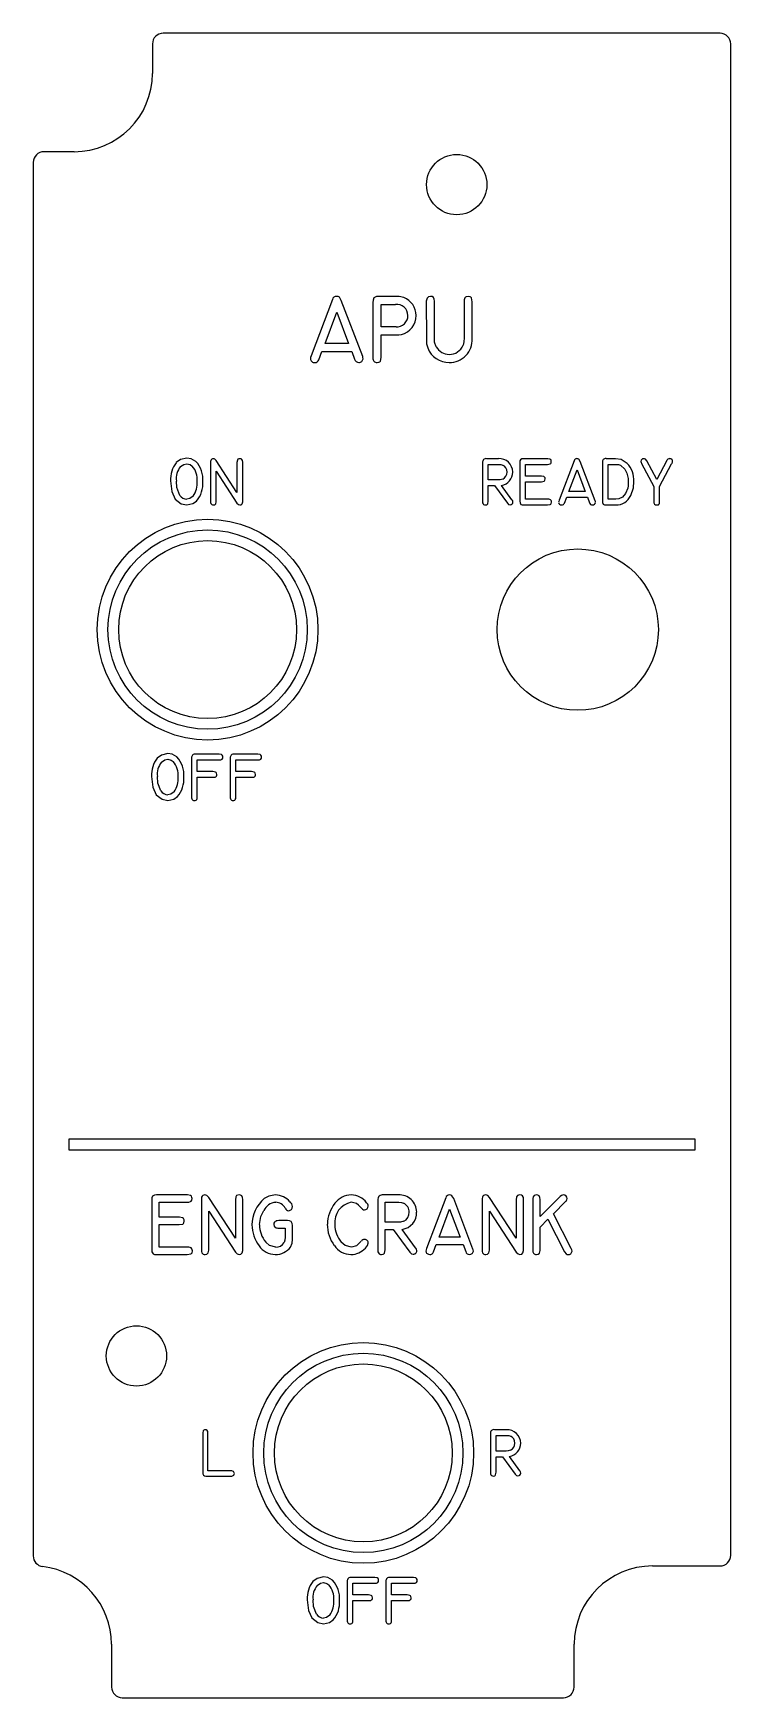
# Model space of a CAD drawing. Extents: x -1.99 to -0.03, y 0.5 to 5.17.
import ezdxf

# ---------------------------------------------------------------- set-up
doc = ezdxf.new("R2010")
doc.units = 0
doc.layers.get('0').update_dxf_attribs({"linetype": 'CONTINUOUS'})

msp = doc.modelspace()

# ---------------------------------------------------------------- linework, layer by layer
at = {"color": 7, "linetype": 'CONTINUOUS'}
for p, q in [((-1.655, 5.145), (-1.655, 5.0625)), ((-0.06, 5.175), (-1.625, 5.175)), ((-0.03, 0.9), (-0.03, 5.145)), ((-1.875, 4.8425), (-1.96, 4.8425)), ((-1.99, 4.8125), (-1.99, 0.8982)), ((-1.1492, 4.4272), (-1.2089, 4.2691)), ((-1.0643, 4.2671), (-1.1246, 4.4246)), ((-1.0355, 4.4191), (-1.0354, 4.263)), ((-0.9714, 4.436), (-1.0169, 4.436)), ((-1.0125, 4.3507), (-1.0125, 4.4131)), ((-1.0125, 4.4131), (-0.9723, 4.4131)), ((-0.8855, 4.4227), (-0.8854, 4.3184)), ((-0.8625, 4.3189), (-0.8625, 4.4222)), ((-0.7795, 4.4208), (-0.7794, 4.3198)), ((-0.7565, 4.3172), (-0.7565, 4.4208)), ((-1.1701, 4.3041), (-1.1372, 4.3914)), ((-1.1372, 4.3914), (-1.1042, 4.3041)), ((-0.9706, 4.3507), (-1.0125, 4.3507)), ((-1.1042, 4.3041), (-1.1701, 4.3041)), ((-1.0125, 4.2647), (-1.0125, 4.3277)), ((-1.0125, 4.3277), (-0.9728, 4.3277)), ((-1.1877, 4.258), (-1.1788, 4.2812)), ((-1.1788, 4.2812), (-1.095, 4.2812)), ((-1.095, 4.2812), (-1.0869, 4.2594)), ((-1.5587, 3.982), (-1.5587, 3.982)), ((-1.4175, 3.8854), (-1.4759, 3.9747)), ((-0.6825, 3.9802), (-0.7156, 3.9802)), ((-0.5442, 3.9802), (-0.6118, 3.9802)), ((-0.4703, 3.974), (-0.5122, 3.8633)), ((-0.3534, 3.9802), (-0.3802, 3.9802)), ((-0.2379, 3.9214), (-0.2658, 3.9739)), ((-0.2097, 3.9747), (-0.2379, 3.9214)), ((-1.5587, 3.9659), (-1.5587, 3.966)), ((-1.4918, 3.9701), (-1.4917, 3.8606)), ((-1.4757, 3.8594), (-1.4757, 3.9451)), ((-1.4757, 3.9451), (-1.4175, 3.8553)), ((-1.4175, 3.9698), (-1.4175, 3.8854)), ((-1.4015, 3.8592), (-1.4015, 3.9705)), ((-0.7274, 3.9689), (-0.7274, 3.8614)), ((-0.7113, 3.9642), (-0.6819, 3.9642)), ((-0.7113, 3.9205), (-0.7113, 3.9642)), ((-0.6224, 3.9698), (-0.6224, 3.8608)), ((-0.6063, 3.9313), (-0.6063, 3.9642)), ((-0.6063, 3.9642), (-0.545, 3.9642)), ((-0.5614, 3.9313), (-0.6063, 3.9313)), ((-0.485, 3.8879), (-0.4619, 3.949)), ((-0.4619, 3.949), (-0.4388, 3.8879)), ((-0.4109, 3.862), (-0.4531, 3.9723)), ((-0.3907, 3.9701), (-0.3907, 3.8619)), ((-0.3746, 3.9642), (-0.3528, 3.9642)), ((-0.3746, 3.8662), (-0.3746, 3.9642)), ((-0.2811, 3.9675), (-0.2807, 3.9668)), ((-0.2807, 3.9668), (-0.2459, 3.9016)), ((-0.2298, 3.9016), (-0.196, 3.966)), ((-0.196, 3.966), (-0.1956, 3.9666)), ((-0.6833, 3.9205), (-0.7113, 3.9205)), ((-0.7113, 3.8607), (-0.7113, 3.9044)), ((-0.7113, 3.9044), (-0.694, 3.9044)), ((-0.694, 3.9044), (-0.6577, 3.8552)), ((-0.6449, 3.8647), (-0.6741, 3.905)), ((-0.6063, 3.8662), (-0.6063, 3.9153)), ((-0.6063, 3.9153), (-0.5622, 3.9153)), ((-0.4388, 3.8879), (-0.485, 3.8879)), ((-0.2459, 3.9016), (-0.2459, 3.8592)), ((-0.2298, 3.8598), (-0.2298, 3.9016)), ((-0.6122, 3.8501), (-0.545, 3.8501)), ((-0.544, 3.8662), (-0.6063, 3.8662)), ((-0.4973, 3.8556), (-0.491, 3.8718)), ((-0.491, 3.8718), (-0.4324, 3.8718)), ((-0.4324, 3.8718), (-0.4267, 3.8566)), ((-0.3807, 3.8501), (-0.353, 3.8501)), ((-0.3531, 3.8662), (-0.3746, 3.8662)), ((-1.6122, 3.152), (-1.6121, 3.152)), ((-1.6122, 3.1359), (-1.6121, 3.136)), ((-1.5452, 3.1393), (-1.5451, 3.0307)), ((-1.4673, 3.1502), (-1.5337, 3.1502)), ((-1.5291, 3.1013), (-1.5291, 3.1342)), ((-1.5291, 3.1342), (-1.4673, 3.1342)), ((-1.4366, 3.1393), (-1.4365, 3.0307)), ((-1.3587, 3.1502), (-1.4251, 3.1502)), ((-1.4205, 3.1013), (-1.4205, 3.1342)), ((-1.4205, 3.1342), (-1.3587, 3.1342)), ((-1.4851, 3.1013), (-1.5291, 3.1013)), ((-1.3765, 3.1013), (-1.4205, 3.1013)), ((-1.5291, 3.0306), (-1.5291, 3.0853)), ((-1.5291, 3.0853), (-1.4857, 3.0853)), ((-1.4205, 3.0306), (-1.4205, 3.0853)), ((-1.4205, 3.0853), (-1.3771, 3.0853)), ((-0.13, 2.0689), (-1.89, 2.0689)), ((-1.89, 2.0689), (-1.89, 2.0389)), ((-0.13, 2.0389), (-0.13, 2.0689)), ((-1.89, 2.0389), (-0.13, 2.0389)), ((-1.6571, 1.8987), (-1.657, 1.7586)), ((-1.5564, 1.9121), (-1.6433, 1.9122)), ((-1.6364, 1.8493), (-1.6364, 1.8915)), ((-1.6364, 1.8915), (-1.5574, 1.8915)), ((-1.5174, 1.8992), (-1.5174, 1.7584)), ((-1.4219, 1.7903), (-1.497, 1.905)), ((-1.422, 1.8987), (-1.4219, 1.7903)), ((-1.4013, 1.7565), (-1.4013, 1.8997)), ((-1.096, 1.9121), (-1.0959, 1.9122)), ((-1.0217, 1.8976), (-1.0216, 1.7594)), ((-0.9639, 1.9121), (-1.0064, 1.9122)), ((-1.001, 1.8915), (-0.9631, 1.8915)), ((-1.001, 1.8353), (-1.001, 1.8915)), ((-0.8307, 1.9042), (-0.8845, 1.7619)), ((-0.8496, 1.7935), (-0.8199, 1.872)), ((-0.8199, 1.872), (-0.7903, 1.7935)), ((-0.7543, 1.7601), (-0.8086, 1.9019)), ((-0.7284, 1.8992), (-0.7284, 1.7584)), ((-0.6329, 1.7903), (-0.708, 1.905)), ((-0.633, 1.8987), (-0.6329, 1.7903)), ((-0.6123, 1.7565), (-0.6123, 1.8997)), ((-0.5864, 1.8984), (-0.5864, 1.7566)), ((-0.5097, 1.908), (-0.5657, 1.8513)), ((-0.5657, 1.8513), (-0.5657, 1.8994)), ((-0.5283, 1.8594), (-0.4943, 1.8936)), ((-1.5786, 1.8493), (-1.6364, 1.8493)), ((-1.6364, 1.7655), (-1.6364, 1.8287)), ((-1.6364, 1.8287), (-1.5796, 1.8287)), ((-1.4967, 1.7568), (-1.4967, 1.867)), ((-1.4967, 1.867), (-1.4219, 1.7515)), ((-1.2752, 1.84), (-1.2995, 1.84)), ((-1.2617, 1.7866), (-1.2616, 1.826)), ((-0.9649, 1.8353), (-1.001, 1.8353)), ((-0.7077, 1.7568), (-0.7077, 1.867)), ((-0.7077, 1.867), (-0.6329, 1.7515)), ((-0.5657, 1.8212), (-0.5436, 1.8437)), ((-0.5436, 1.8437), (-0.4974, 1.7525)), ((-0.4783, 1.7616), (-0.5283, 1.8594)), ((-1.3006, 1.8193), (-1.2823, 1.8193)), ((-1.2823, 1.8193), (-1.2823, 1.7932)), ((-1.001, 1.7584), (-1.001, 1.8147)), ((-1.001, 1.8147), (-0.9787, 1.8147)), ((-0.9787, 1.8147), (-0.932, 1.7515)), ((-0.9155, 1.7636), (-0.9531, 1.8154)), ((-0.7903, 1.7935), (-0.8496, 1.7935)), ((-0.5657, 1.7563), (-0.5657, 1.8212)), ((-1.6439, 1.7449), (-1.5574, 1.7449)), ((-1.5562, 1.7655), (-1.6364, 1.7655)), ((-0.8654, 1.752), (-0.8574, 1.7728)), ((-0.8574, 1.7728), (-0.782, 1.7728)), ((-0.782, 1.7728), (-0.7747, 1.7532)), ((-1.5138, 1.2439), (-1.5138, 1.1322)), ((-1.4995, 1.1368), (-1.4995, 1.2439)), ((-0.7052, 1.2414), (-0.7051, 1.1339)), ((-0.6603, 1.2527), (-0.6933, 1.2527)), ((-0.6891, 1.2366), (-0.6596, 1.2366)), ((-0.6891, 1.1929), (-0.6891, 1.2366)), ((-0.661, 1.1929), (-0.6891, 1.1929)), ((-0.6891, 1.1331), (-0.6891, 1.1769)), ((-0.6891, 1.1769), (-0.6718, 1.1769)), ((-0.6718, 1.1769), (-0.6354, 1.1277)), ((-0.6226, 1.1372), (-0.6519, 1.1775)), ((-1.5048, 1.1226), (-1.4356, 1.1226)), ((-1.4342, 1.1368), (-1.4995, 1.1368)), ((-0.25, 0.87), (-0.06, 0.87)), ((-1.1747, 0.8395), (-1.1746, 0.8395)), ((-1.1747, 0.8234), (-1.1746, 0.8235)), ((-1.1077, 0.8268), (-1.1076, 0.7182)), ((-1.0298, 0.8377), (-1.0962, 0.8377)), ((-1.0916, 0.7888), (-1.0916, 0.8217)), ((-1.0916, 0.8217), (-1.0298, 0.8217)), ((-0.9991, 0.8268), (-0.999, 0.7182)), ((-0.9212, 0.8377), (-0.9876, 0.8377)), ((-0.983, 0.7888), (-0.983, 0.8217)), ((-0.983, 0.8217), (-0.9212, 0.8217)), ((-1.0476, 0.7888), (-1.0916, 0.7888)), ((-1.0916, 0.7181), (-1.0916, 0.7728)), ((-1.0916, 0.7728), (-1.0482, 0.7728)), ((-0.939, 0.7888), (-0.983, 0.7888)), ((-0.983, 0.7181), (-0.983, 0.7728)), ((-0.983, 0.7728), (-0.9396, 0.7728)), ((-1.77, 0.65), (-1.77, 0.53)), ((-0.47, 0.53), (-0.47, 0.65)), ((-1.74, 0.5), (-0.5, 0.5))]:
    msp.add_line(p, q, dxfattribs=at)
at = {"color": 7, "linetype": 'CONTINUOUS', "flags": 128}
for points in [[(-1.1246, 4.4246), (-1.1299, 4.4337), (-1.1336, 4.4356), (-1.1378, 4.436)], [(-1.0169, 4.436), (-1.0253, 4.4355), (-1.0326, 4.4318), (-1.0351, 4.4257), (-1.0355, 4.4191)], [(-0.9488, 4.4327), (-0.9613, 4.4356), (-0.9714, 4.436)], [(-0.8738, 4.436), (-0.8794, 4.435), (-0.8835, 4.4313), (-0.8855, 4.4227)], [(-0.8625, 4.4222), (-0.863, 4.4279), (-0.8656, 4.4331), (-0.8694, 4.4355), (-0.8738, 4.436)], [(-0.7678, 4.436), (-0.7732, 4.4351), (-0.7756, 4.4336), (-0.7774, 4.4315), (-0.7791, 4.4263), (-0.7795, 4.4208)], [(-0.7565, 4.4208), (-0.7584, 4.4315), (-0.7601, 4.4337), (-0.7624, 4.4351), (-0.7678, 4.436)], [(-0.9728, 4.3277), (-0.963, 4.328), (-0.9553, 4.3291)], [(-0.8854, 4.3184), (-0.8846, 4.3029), (-0.8813, 4.2911)], [(-0.8574, 4.2945), (-0.862, 4.3078), (-0.8625, 4.3189)], [(-0.7794, 4.3198), (-0.7799, 4.308), (-0.7822, 4.299)], [(-1.2089, 4.2691), (-1.2106, 4.2645), (-1.2112, 4.2608)], [(-1.0632, 4.2608), (-1.0636, 4.2644), (-1.0643, 4.2671)], [(-1.0238, 4.2502), (-1.0186, 4.2509), (-1.0162, 4.2522), (-1.0145, 4.2543), (-1.0125, 4.2647)], [(-1.5587, 3.982), (-1.5766, 3.9775), (-1.5885, 3.969)], [(-1.5329, 3.9724), (-1.5466, 3.9799), (-1.5587, 3.982)], [(-1.4914, 3.9754), (-1.4917, 3.9725), (-1.4918, 3.9701)], [(-1.4759, 3.9747), (-1.4798, 3.979), (-1.4819, 3.9799), (-1.4842, 3.9802)], [(-1.4094, 3.9802), (-1.4123, 3.9799), (-1.4148, 3.9787), (-1.4165, 3.9764), (-1.4175, 3.9698)], [(-1.4015, 3.9705), (-1.4018, 3.9746), (-1.4036, 3.9782), (-1.4062, 3.9799), (-1.4094, 3.9802)], [(-0.6118, 3.9802), (-0.6167, 3.9798), (-0.6209, 3.9773), (-0.6222, 3.9737), (-0.6224, 3.9698)], [(-0.5342, 3.9723), (-0.5345, 3.975), (-0.5357, 3.9774), (-0.5379, 3.9791), (-0.5442, 3.9802)], [(-0.4531, 3.9723), (-0.4569, 3.9786), (-0.4594, 3.9799), (-0.4623, 3.9802)], [(-0.3207, 3.967), (-0.3377, 3.9778), (-0.3534, 3.9802)], [(-0.2658, 3.9739), (-0.2698, 3.9788), (-0.272, 3.9799), (-0.2744, 3.9802)], [(-1.5764, 3.958), (-1.5672, 3.9641), (-1.5587, 3.9659)], [(-1.5587, 3.966), (-1.5494, 3.9636), (-1.5431, 3.9594)], [(-0.6819, 3.9642), (-0.6759, 3.9638), (-0.6714, 3.9623)], [(-0.5514, 3.9232), (-0.5517, 3.926), (-0.5529, 3.9284), (-0.555, 3.9302), (-0.5614, 3.9313)], [(-0.545, 3.9642), (-0.5411, 3.9644), (-0.5375, 3.9657), (-0.5359, 3.9669), (-0.5349, 3.9685), (-0.5342, 3.9723)], [(-0.3528, 3.9642), (-0.3455, 3.9637), (-0.3401, 3.9618)], [(-0.3401, 3.9618), (-0.3278, 3.9509), (-0.3215, 3.9396)], [(-0.3215, 3.9396), (-0.3184, 3.9244), (-0.3183, 3.9121)], [(-0.2828, 3.9725), (-0.2821, 3.9696), (-0.2811, 3.9675)], [(-0.1956, 3.9666), (-0.195, 3.9675), (-0.1946, 3.9683)], [(-0.1946, 3.9683), (-0.1936, 3.9707), (-0.1933, 3.9727)], [(-1.604, 3.9178), (-1.6008, 3.8879), (-1.5913, 3.8664)], [(-1.5785, 3.8772), (-1.5867, 3.899), (-1.5879, 3.9174)], [(-0.6708, 3.9227), (-0.6777, 3.9207), (-0.6833, 3.9205)], [(-0.5622, 3.9153), (-0.5547, 3.9167), (-0.5531, 3.9178), (-0.552, 3.9194), (-0.5514, 3.9232)], [(-0.3195, 3.8978), (-0.3258, 3.8823), (-0.3342, 3.8723)], [(-0.3183, 3.9121), (-0.3184, 3.904), (-0.3195, 3.8978)], [(-0.3109, 3.877), (-0.3034, 3.8982), (-0.3023, 3.9158)], [(-1.5913, 3.8664), (-1.5745, 3.8538), (-1.5584, 3.8501)], [(-1.5407, 3.8748), (-1.55, 3.8682), (-1.5587, 3.8662)], [(-1.5584, 3.8501), (-1.542, 3.8539), (-1.5309, 3.8613)], [(-1.4917, 3.8606), (-1.4917, 3.8569), (-1.491, 3.8541)], [(-1.4838, 3.8501), (-1.48, 3.8509), (-1.4771, 3.8535), (-1.4757, 3.8594)], [(-1.4175, 3.8553), (-1.4135, 3.8512), (-1.4092, 3.8501)], [(-1.4092, 3.8501), (-1.4055, 3.8509), (-1.4028, 3.8534), (-1.4015, 3.8592)], [(-0.7274, 3.8614), (-0.7274, 3.8584), (-0.7272, 3.856)], [(-0.7193, 3.8501), (-0.7156, 3.8507), (-0.714, 3.8518), (-0.7128, 3.8533), (-0.7113, 3.8607)], [(-0.6577, 3.8552), (-0.6541, 3.8516), (-0.6502, 3.8508)], [(-0.6441, 3.8637), (-0.6446, 3.8643), (-0.6449, 3.8647)], [(-0.642, 3.8585), (-0.6427, 3.8616), (-0.6441, 3.8637)], [(-0.6224, 3.8608), (-0.6221, 3.8558), (-0.6197, 3.8517), (-0.6161, 3.8503), (-0.6122, 3.8501)], [(-0.545, 3.8501), (-0.5371, 3.8514), (-0.5354, 3.8525), (-0.5342, 3.8541), (-0.5334, 3.858)], [(-0.5387, 3.8656), (-0.5416, 3.8661), (-0.544, 3.8662)], [(-0.5122, 3.8633), (-0.5133, 3.8602), (-0.5137, 3.8576)], [(-0.4101, 3.8576), (-0.4104, 3.8601), (-0.4109, 3.862)], [(-0.3907, 3.8619), (-0.3905, 3.8567), (-0.3884, 3.8521), (-0.3847, 3.8504), (-0.3807, 3.8501)], [(-0.3342, 3.8723), (-0.3442, 3.867), (-0.3531, 3.8662)], [(-0.2378, 3.8501), (-0.2332, 3.851), (-0.2317, 3.8521), (-0.2306, 3.8535)], [(-0.2306, 3.8535), (-0.2299, 3.857), (-0.2298, 3.8598)], [(-1.6121, 3.152), (-1.63, 3.1475), (-1.6419, 3.139)], [(-1.6298, 3.128), (-1.6206, 3.1341), (-1.6122, 3.1359)], [(-1.5863, 3.1424), (-1.6, 3.1499), (-1.6122, 3.152)], [(-1.6121, 3.136), (-1.6028, 3.1336), (-1.5965, 3.1294)], [(-1.457, 3.1422), (-1.4574, 3.1449), (-1.4587, 3.1473), (-1.4609, 3.1489), (-1.4673, 3.1502)], [(-1.4673, 3.1342), (-1.4631, 3.1346), (-1.4594, 3.1363), (-1.4575, 3.1389), (-1.457, 3.1422)], [(-1.3483, 3.1422), (-1.3488, 3.1449), (-1.3501, 3.1473), (-1.3523, 3.1489), (-1.3587, 3.1502)], [(-1.3587, 3.1342), (-1.3545, 3.1346), (-1.3508, 3.1363), (-1.3489, 3.1389), (-1.3483, 3.1422)], [(-1.6574, 3.0878), (-1.6542, 3.0579), (-1.6447, 3.0364)], [(-1.6319, 3.0472), (-1.6401, 3.069), (-1.6413, 3.0874)], [(-1.4857, 3.0853), (-1.482, 3.0854), (-1.4792, 3.0858)], [(-1.4741, 3.0932), (-1.4748, 3.097), (-1.4759, 3.0986), (-1.4775, 3.0999), (-1.4851, 3.1013)], [(-1.3771, 3.0853), (-1.3734, 3.0854), (-1.3706, 3.0858)], [(-1.3655, 3.0932), (-1.3662, 3.097), (-1.3673, 3.0986), (-1.3689, 3.0999), (-1.3765, 3.1013)], [(-1.5941, 3.0448), (-1.6034, 3.0382), (-1.6122, 3.0362)], [(-1.6447, 3.0364), (-1.6279, 3.0238), (-1.6118, 3.0201)], [(-1.6118, 3.0201), (-1.5954, 3.0239), (-1.5843, 3.0313)], [(-1.5451, 3.0307), (-1.5451, 3.0273), (-1.5446, 3.0247)], [(-1.5297, 3.0253), (-1.5291, 3.0283), (-1.5291, 3.0306)], [(-1.4365, 3.0307), (-1.4365, 3.0273), (-1.436, 3.0247)], [(-1.4211, 3.0253), (-1.4205, 3.0283), (-1.4205, 3.0306)], [(-1.6433, 1.9122), (-1.6497, 1.9116), (-1.655, 1.9084), (-1.6568, 1.9037), (-1.6571, 1.8987)], [(-1.5574, 1.8915), (-1.5525, 1.8918), (-1.5478, 1.8934), (-1.5459, 1.895), (-1.5445, 1.8971), (-1.5436, 1.9019)], [(-1.5436, 1.9019), (-1.544, 1.9054), (-1.5456, 1.9085), (-1.5483, 1.9107), (-1.5564, 1.9121)], [(-1.5169, 1.906), (-1.5174, 1.9022), (-1.5174, 1.8992)], [(-1.497, 1.905), (-1.5021, 1.9105), (-1.5047, 1.9118), (-1.5077, 1.9121)], [(-1.4115, 1.9121), (-1.4152, 1.9118), (-1.4185, 1.9102), (-1.4207, 1.9073), (-1.422, 1.8987)], [(-1.4013, 1.8997), (-1.4018, 1.9049), (-1.404, 1.9095), (-1.4075, 1.9117), (-1.4115, 1.9121)], [(-1.3093, 1.9121), (-1.3279, 1.9087), (-1.341, 1.9018)], [(-1.0706, 1.8777), (-1.0652, 1.8719), (-1.0624, 1.8705), (-1.0593, 1.8702)], [(-0.9631, 1.8915), (-0.9554, 1.891), (-0.9496, 1.8891)], [(-0.8086, 1.9019), (-0.8134, 1.91), (-0.8167, 1.9117), (-0.8204, 1.9121)], [(-0.7279, 1.906), (-0.7284, 1.9022), (-0.7284, 1.8992)], [(-0.708, 1.905), (-0.713, 1.9105), (-0.7157, 1.9118), (-0.7187, 1.9121)], [(-0.6225, 1.9121), (-0.6262, 1.9118), (-0.6295, 1.9102), (-0.6317, 1.9073), (-0.633, 1.8987)], [(-0.6123, 1.8997), (-0.6128, 1.9049), (-0.615, 1.9095), (-0.6184, 1.9117), (-0.6225, 1.9121)], [(-0.5854, 1.9073), (-0.5863, 1.9024), (-0.5864, 1.8984)], [(-0.5762, 1.9121), (-0.5821, 1.9107), (-0.5854, 1.9073)], [(-0.5657, 1.8994), (-0.5663, 1.9047), (-0.5686, 1.9094), (-0.5721, 1.9116), (-0.5762, 1.9121)], [(-0.4999, 1.9121), (-0.5058, 1.9108), (-0.5097, 1.908)], [(-0.4943, 1.8936), (-0.4933, 1.8944), (-0.4926, 1.8951)], [(-0.4926, 1.8951), (-0.4902, 1.8986), (-0.4896, 1.9019)], [(-1.5796, 1.8287), (-1.5699, 1.8304), (-1.5679, 1.8319), (-1.5666, 1.834), (-1.5657, 1.8388)], [(-1.5657, 1.8388), (-1.5661, 1.8424), (-1.5676, 1.8456), (-1.5704, 1.8478), (-1.5786, 1.8493)], [(-1.3547, 1.8287), (-1.3508, 1.8518), (-1.3423, 1.8682)], [(-1.3143, 1.8296), (-1.3128, 1.8243), (-1.3098, 1.8211)], [(-1.2995, 1.84), (-1.3042, 1.8399), (-1.3078, 1.839)], [(-1.2616, 1.826), (-1.2622, 1.8324), (-1.2654, 1.8379), (-1.2701, 1.8397), (-1.2752, 1.84)], [(-0.9488, 1.8382), (-0.9577, 1.8356), (-0.9649, 1.8353)], [(-1.3083, 1.7655), (-1.3259, 1.7701), (-1.3368, 1.7795)], [(-1.2823, 1.7932), (-1.2829, 1.7848), (-1.2851, 1.7785)], [(-1.2673, 1.7657), (-1.2625, 1.777), (-1.2617, 1.7866)], [(-1.096, 1.7655), (-1.1136, 1.77), (-1.1246, 1.7794)], [(-1.0681, 1.7819), (-1.0818, 1.7692), (-1.096, 1.7655)], [(-1.657, 1.7586), (-1.6567, 1.7522), (-1.6535, 1.7469), (-1.6489, 1.7451), (-1.6439, 1.7449)], [(-1.5574, 1.7449), (-1.5473, 1.7465), (-1.5452, 1.748), (-1.5436, 1.75), (-1.5426, 1.7551)], [(-1.5494, 1.7648), (-1.5532, 1.7655), (-1.5562, 1.7655)], [(-1.5174, 1.7584), (-1.5173, 1.7536), (-1.5164, 1.75)], [(-1.5072, 1.7449), (-1.5023, 1.7459), (-1.4986, 1.7492), (-1.4967, 1.7568)], [(-1.4219, 1.7515), (-1.4168, 1.7463), (-1.4113, 1.7449)], [(-1.4113, 1.7449), (-1.4065, 1.7458), (-1.403, 1.7491), (-1.4013, 1.7565)], [(-1.0568, 1.763), (-1.051, 1.7699), (-1.0487, 1.7764)], [(-1.0216, 1.7594), (-1.0216, 1.7555), (-1.0214, 1.7524)], [(-1.0112, 1.7449), (-1.0064, 1.7456), (-1.0044, 1.747), (-1.0029, 1.7489), (-1.001, 1.7584)], [(-0.932, 1.7515), (-0.9274, 1.7468), (-0.9224, 1.7457)], [(-0.9145, 1.7624), (-0.9151, 1.7631), (-0.9155, 1.7636)], [(-0.9118, 1.7557), (-0.9127, 1.7597), (-0.9145, 1.7624)], [(-0.8845, 1.7619), (-0.886, 1.7578), (-0.8866, 1.7544)], [(-0.7533, 1.7544), (-0.7537, 1.7577), (-0.7543, 1.7601)], [(-0.7284, 1.7584), (-0.7283, 1.7536), (-0.7274, 1.75)], [(-0.7182, 1.7449), (-0.7133, 1.7459), (-0.7096, 1.7492), (-0.7077, 1.7568)], [(-0.6329, 1.7515), (-0.6278, 1.7463), (-0.6222, 1.7449)], [(-0.6222, 1.7449), (-0.6175, 1.7458), (-0.614, 1.7491), (-0.6123, 1.7565)], [(-0.576, 1.7449), (-0.5712, 1.7457), (-0.5675, 1.7489), (-0.5657, 1.7563)], [(-0.4974, 1.7525), (-0.4924, 1.7465), (-0.4896, 1.7452), (-0.4866, 1.7449)], [(-0.476, 1.754), (-0.4768, 1.7584), (-0.4783, 1.7616)], [(-1.5066, 1.2527), (-1.509, 1.2523), (-1.5111, 1.2512), (-1.5126, 1.2494), (-1.5138, 1.2439)], [(-1.4995, 1.2439), (-1.4999, 1.2475), (-1.5015, 1.2507), (-1.5039, 1.2522), (-1.5066, 1.2527)], [(-0.6596, 1.2366), (-0.6536, 1.2362), (-0.6491, 1.2348)], [(-0.6485, 1.1952), (-0.6554, 1.1931), (-0.661, 1.1929)], [(-1.4356, 1.1226), (-1.4324, 1.1226), (-1.4299, 1.1229)], [(-1.4297, 1.1364), (-1.4322, 1.1368), (-1.4342, 1.1368)], [(-0.7051, 1.1339), (-0.7052, 1.1308), (-0.705, 1.1285)], [(-0.697, 1.1226), (-0.6933, 1.1232), (-0.6917, 1.1242), (-0.6906, 1.1257), (-0.6891, 1.1331)], [(-0.6354, 1.1277), (-0.6318, 1.1241), (-0.628, 1.1233)], [(-0.6218, 1.1362), (-0.6223, 1.1367), (-0.6226, 1.1372)], [(-0.6197, 1.131), (-0.6204, 1.1341), (-0.6218, 1.1362)], [(-1.1746, 0.8395), (-1.1925, 0.835), (-1.2044, 0.8265)], [(-1.1923, 0.8155), (-1.1831, 0.8216), (-1.1747, 0.8234)], [(-1.1488, 0.8299), (-1.1625, 0.8374), (-1.1747, 0.8395)], [(-1.1746, 0.8235), (-1.1653, 0.8211), (-1.159, 0.8169)], [(-1.0195, 0.8297), (-1.0199, 0.8324), (-1.0212, 0.8348), (-1.0234, 0.8364), (-1.0298, 0.8377)], [(-1.0298, 0.8217), (-1.0256, 0.8221), (-1.0219, 0.8238), (-1.02, 0.8264), (-1.0195, 0.8297)], [(-0.9108, 0.8297), (-0.9113, 0.8324), (-0.9126, 0.8348), (-0.9148, 0.8364), (-0.9212, 0.8377)], [(-0.9212, 0.8217), (-0.917, 0.8221), (-0.9133, 0.8238), (-0.9114, 0.8264), (-0.9108, 0.8297)], [(-1.2199, 0.7753), (-1.2167, 0.7454), (-1.2072, 0.7239)], [(-1.1944, 0.7347), (-1.2026, 0.7565), (-1.2038, 0.7749)], [(-1.0482, 0.7728), (-1.0445, 0.7729), (-1.0417, 0.7733)], [(-1.0366, 0.7807), (-1.0373, 0.7845), (-1.0384, 0.7861), (-1.04, 0.7874), (-1.0476, 0.7888)], [(-0.9396, 0.7728), (-0.9359, 0.7729), (-0.9331, 0.7733)], [(-0.928, 0.7807), (-0.9287, 0.7845), (-0.9298, 0.7861), (-0.9314, 0.7874), (-0.939, 0.7888)], [(-1.2072, 0.7239), (-1.1904, 0.7113), (-1.1743, 0.7076)], [(-1.1566, 0.7323), (-1.1659, 0.7257), (-1.1747, 0.7237)], [(-1.1743, 0.7076), (-1.1579, 0.7114), (-1.1468, 0.7188)], [(-1.1076, 0.7182), (-1.1076, 0.7148), (-1.1071, 0.7122)], [(-1.0922, 0.7128), (-1.0916, 0.7158), (-1.0916, 0.7181)], [(-0.999, 0.7182), (-0.999, 0.7148), (-0.9985, 0.7122)], [(-0.9836, 0.7128), (-0.983, 0.7158), (-0.983, 0.7181)]]:
    msp.add_lwpolyline(points, dxfattribs=at)
at = {"color": 7, "linetype": 'CONTINUOUS'}
for centre, radius in [((-0.8, 4.75), 0.0847), ((-1.5, 3.5), 0.31), ((-1.5, 3.5), 0.28), ((-1.5, 3.5), 0.25), ((-0.46, 3.5), 0.2266), ((-1.7, 1.46), 0.0847), ((-1.0625, 1.1875), 0.31), ((-1.0625, 1.1875), 0.28), ((-1.0625, 1.1875), 0.25)]:
    msp.add_circle(centre, radius, dxfattribs=at)
for centre, radius, start, end in [((-1.625, 5.145), 0.03, 90, 180), ((-0.06, 5.145), 0.03, 0, 90), ((-1.875, 5.0625), 0.22, 270, 0), ((-1.96, 4.8125), 0.03, 90, 180), ((-1.1383, 4.4248), 0.0112, 87.3465, 167.8689), ((-0.9684, 4.3821), 0.0312, 0.2762, 97.1583), ((-0.9668, 4.3833), 0.0525, 358.8626, 70.01), ((-0.9685, 4.3819), 0.0313, 266.138, 0.7272), ((-0.9682, 4.3815), 0.054, 283.863, 0.8402), ((-0.8207, 4.3144), 0.0643, 269.6448, 2.4998), ((-1.1999, 4.2614), 0.0113, 183.3143, 273.6345), ((-1.1987, 4.2617), 0.0116, 267.512, 341.4365), ((-1.0754, 4.262), 0.0118, 192.4212, 270.8458), ((-1.0745, 4.2615), 0.0113, 266.3636, 356.4965), ((-1.0245, 4.2612), 0.0111, 170.5372, 273.5125), ((-0.822, 4.3136), 0.0634, 200.7758, 270.8033), ((-0.8219, 4.3133), 0.0402, 207.9409, 271.1113), ((-0.8201, 4.3137), 0.0406, 268.5535, 338.7166), ((-1.4844, 3.9727), 0.00745, 88.4056, 158.7652), ((-0.7177, 3.9705), 0.0099, 77.9212, 189.3502), ((-0.6802, 3.9427), 0.0376, 0.0862, 93.5551), ((-0.4627, 3.9724), 0.00782, 87.3465, 167.8689), ((-0.3818, 3.9713), 0.00904, 80.3137, 187.8703), ((-0.2748, 3.9721), 0.00809, 87.7253, 177.4526), ((-0.2019, 3.9719), 0.00832, 88.6822, 160.5401), ((-0.2012, 3.9723), 0.00792, 2.7397, 93.5636), ((-1.5297, 3.9232), 0.0745, 142.1209, 184.1904), ((-1.5325, 3.9235), 0.0558, 141.9065, 186.3504), ((-1.5856, 3.9227), 0.0562, 353.76, 40.7538), ((-1.5851, 3.9231), 0.0718, 353.9668, 43.3304), ((-0.6798, 3.9418), 0.0372, 278.7117, 1.4656), ((-0.6805, 3.9425), 0.0219, 0.1776, 65.2929), ((-0.6807, 3.9424), 0.022, 296.6526, 0.4156), ((-0.3702, 3.9203), 0.0681, 356.2483, 43.336), ((-1.5888, 3.9097), 0.0594, 324.0102, 6.6249), ((-1.5863, 3.9087), 0.0729, 319.4101, 5.3931), ((-1.5575, 3.8917), 0.0255, 214.677, 267.2556), ((-1.484, 3.8582), 0.00805, 210.5245, 271.5588), ((-0.7198, 3.8577), 0.0076, 192.9239, 274.0574), ((-0.6498, 3.8586), 0.00784, 267.1206, 359.2235), ((-0.5414, 3.8581), 0.00795, 359.5756, 70.4372), ((-0.5058, 3.858), 0.00791, 183.3143, 273.6345), ((-0.505, 3.8582), 0.0081, 267.512, 341.4365), ((-0.4187, 3.8584), 0.00826, 192.4212, 270.8458), ((-0.418, 3.858), 0.00794, 266.3636, 356.4965), ((-0.3519, 3.8947), 0.0446, 268.5175, 336.5201), ((-0.2384, 3.8578), 0.00766, 168.8846, 274.4856), ((-1.5831, 3.0932), 0.0745, 142.1209, 184.1904), ((-1.6385, 3.0931), 0.0718, 353.9668, 43.3304), ((-1.5356, 3.1407), 0.00972, 78.7975, 188.2104), ((-1.4269, 3.1407), 0.00972, 78.7975, 188.2104), ((-1.5859, 3.0935), 0.0558, 141.9065, 186.3504), ((-1.6391, 3.0927), 0.0562, 353.76, 40.7538), ((-1.6422, 3.0797), 0.0594, 324.0102, 6.6249), ((-1.6397, 3.0787), 0.0729, 319.4101, 5.3931), ((-1.4816, 3.0929), 0.00742, 288.2469, 2.3628), ((-1.3729, 3.0929), 0.00742, 288.2469, 2.3628), ((-1.6109, 3.0617), 0.0255, 214.677, 267.2556), ((-1.5373, 3.0282), 0.00806, 205.5604, 271.176), ((-1.5367, 3.0274), 0.00735, 266.5327, 342.9252), ((-1.4287, 3.0282), 0.00806, 205.5604, 271.176), ((-1.4281, 3.0274), 0.00735, 266.5327, 342.9252), ((-1.508, 1.9025), 0.00958, 88.4056, 158.7652), ((-1.2796, 1.8283), 0.0958, 129.857, 180.0411), ((-1.3058, 1.8514), 0.0401, 93.9224, 155.3199), ((-1.3108, 1.8556), 0.0565, 41.6864, 88.504), ((-1.31, 1.8593), 0.0322, 30.0241, 87.4484), ((-1.2708, 1.8801), 0.0123, 202.75, 265.3394), ((-1.2729, 1.8793), 0.0115, 275.6262, 1.3732), ((-1.2818, 1.8776), 0.0205, 5.5572, 49.632), ((-1.0661, 1.828), 0.0975, 141.5133, 178.919), ((-1.0852, 1.8346), 0.058, 101.1604, 185.7088), ((-1.096, 1.8544), 0.0578, 89.9661, 143.6085), ((-1.0971, 1.8591), 0.0324, 35.0523, 88.8947), ((-1.0973, 1.8571), 0.055, 37.2947, 88.6373), ((-1.0595, 1.8808), 0.0106, 271.2963, 1.0742), ((-1.0622, 1.8804), 0.0133, 2.4267, 48.927), ((-1.0091, 1.8997), 0.0127, 77.9212, 189.3502), ((-0.9609, 1.8639), 0.0484, 0.0862, 93.5551), ((-0.9613, 1.8636), 0.0281, 0.1776, 65.2929), ((-0.8209, 1.9021), 0.0101, 87.3465, 167.8689), ((-0.719, 1.9025), 0.00958, 88.4056, 158.7652), ((-0.4997, 1.902), 0.0101, 359.4568, 91.3559), ((-1.2767, 1.8288), 0.0987, 180.3461, 217.0538), ((-1.2749, 1.8299), 0.0798, 180.9088, 219.207), ((-1.3043, 1.8296), 0.01, 110.6251, 179.6606), ((-1.0633, 1.8295), 0.1004, 179.7989, 216.487), ((-1.0646, 1.8297), 0.0783, 180.6855, 220.0102), ((-0.9604, 1.8627), 0.0478, 278.7117, 1.4656), ((-0.9615, 1.8635), 0.0283, 296.6526, 0.4156), ((-1.3027, 1.8334), 0.0143, 240.0525, 278.5448), ((-1.3071, 1.7906), 0.0251, 267.1579, 331.0883), ((-1.0593, 1.7769), 0.0101, 86.8005, 150.2007), ((-1.0586, 1.777), 0.00999, 356.5751, 90.6011), ((-1.5528, 1.7551), 0.0102, 359.5756, 70.4372), ((-1.5075, 1.7552), 0.0104, 210.5245, 271.5588), ((-1.3088, 1.8017), 0.0568, 214.7285, 269.0131), ((-1.3095, 1.7979), 0.0531, 269.6802, 322.6624), ((-1.0966, 1.8023), 0.0574, 214.4639, 269.4512), ((-1.097, 1.7985), 0.0536, 269.7672, 318.5682), ((-1.0119, 1.7546), 0.00977, 192.9239, 274.0574), ((-0.9219, 1.7558), 0.0101, 267.1206, 359.2235), ((-0.8764, 1.755), 0.0102, 183.3143, 273.6345), ((-0.8753, 1.7553), 0.0104, 267.512, 341.4365), ((-0.7643, 1.7555), 0.0106, 192.4212, 270.8458), ((-0.7635, 1.7551), 0.0102, 266.3636, 356.4965), ((-0.7185, 1.7552), 0.0104, 210.5245, 271.5588), ((-0.5764, 1.755), 0.0101, 170.8095, 272.6157), ((-0.4858, 1.7546), 0.0098, 265.5343, 356.4448), ((-0.6954, 1.243), 0.0099, 77.9212, 189.3502), ((-0.6579, 1.2151), 0.0376, 0.0862, 93.5551), ((-0.6583, 1.2149), 0.0219, 0.1776, 65.2929), ((-0.6575, 1.2142), 0.0372, 278.7117, 1.4656), ((-0.6584, 1.2148), 0.022, 296.6526, 0.4156), ((-1.5058, 1.1306), 0.00809, 168.5812, 277.1635), ((-1.4322, 1.1299), 0.00733, 287.7718, 358.9443), ((-1.4319, 1.1297), 0.00705, 0.5109, 72.2079), ((-0.6976, 1.1302), 0.0076, 192.9239, 274.0574), ((-0.6276, 1.1311), 0.00784, 267.1206, 359.2235), ((-1.96, 0.8982), 0.03, 180, 263.1079), ((-0.06, 0.9), 0.03, 270, 0), ((-1.99, 0.65), 0.22, 0, 83.1079), ((-0.25, 0.65), 0.22, 90, 180), ((-1.1456, 0.7807), 0.0745, 142.1209, 184.1904), ((-1.1484, 0.781), 0.0558, 141.9065, 186.3504), ((-1.2016, 0.7802), 0.0562, 353.76, 40.7538), ((-1.201, 0.7806), 0.0718, 353.9668, 43.3304), ((-1.0981, 0.8282), 0.00972, 78.7975, 188.2104), ((-0.9894, 0.8282), 0.00972, 78.7975, 188.2104), ((-1.2047, 0.7672), 0.0594, 324.0102, 6.6249), ((-1.2022, 0.7662), 0.0729, 319.4101, 5.3931), ((-1.0441, 0.7804), 0.00742, 288.2469, 2.3628), ((-0.9354, 0.7804), 0.00742, 288.2469, 2.3628), ((-1.1734, 0.7492), 0.0255, 214.677, 267.2556), ((-1.0998, 0.7157), 0.00806, 205.5604, 271.176), ((-1.0992, 0.7149), 0.00735, 266.5327, 342.9252), ((-0.9912, 0.7157), 0.00806, 205.5604, 271.176), ((-0.9906, 0.7149), 0.00735, 266.5327, 342.9252), ((-1.74, 0.53), 0.03, 180, 270), ((-0.5, 0.53), 0.03, 270, 0)]:
    msp.add_arc(centre, radius, start, end, dxfattribs=at)

doc.saveas('drawing.dxf')
